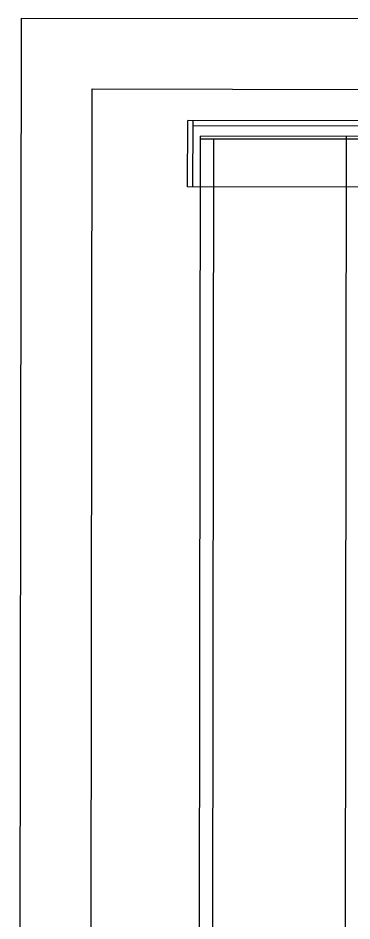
# Model space of a CAD drawing. Header units: millimetres. Extents: x 9 to 403, y 12 to 283.
# Drawn here: x 68.124 to 68.501, y 242.959 to 243.98 of the extents above; entities that cross this region are included whole.
import ezdxf

# ---------------------------------------------------------------- set-up
doc = ezdxf.new("R2010")
doc.units = ezdxf.units.MM
doc.layers.add('SITE_20200109$0$22', color=40, linetype='Continuous')

# ---------------------------------------------------------------- blocks, each defined once
blk = doc.blocks.new('SITE_20200109$0$A$C3D8971C')
at = {"color": 9, "linetype": 'Continuous', "ltscale": 0.2}
for p, q in [((1982.5, 104.5), (2057.5, 104.5)), ((1995, 98.5), (2045, 98.5))]:
    blk.add_line(p, q, dxfattribs=at)
at = {"color": 9, "linetype": 'Continuous'}
for p, q in [((1982.5, -164), (1982.5, 104.5)), ((2057.5, -164), (2057.5, 104.5)), ((1982.5, 98.5), (2057.5, 98.5)), ((2051.5, -164), (2051.5, 98.5)), ((2037, -75), (2040, -75))]:
    blk.add_line(p, q, dxfattribs=at)
at = {"color": 9, "linetype": 'ByBlock'}
for p, q in [((-250, 90), (2040, 90)), ((2037, 90), (2037, -90)), ((2040, -90), (2040, 90)), ((-247, 75), (2037, 75)), ((-247, -75), (2037, -75))]:
    blk.add_line(p, q, dxfattribs=at)
blk = doc.blocks.new('AUDIT_I_200528142514-0')
at = {"layer": 'SITE_20200109$0$22', "color": 8, "rotation": 89.92133469272197}
blk.add_blockref('SITE_20200109$0$A$C3D8971C', (248392.6, 243549.6), dxfattribs=at)

msp = doc.modelspace()

# ---------------------------------------------------------------- linework, layer by layer
at = {"color": 8}
for p, q in [((68.1245, 241.1795), (68.1283, 243.9795)), ((68.1283, 243.9795), (69.7283, 243.9773)), ((68.2046, 241.2594), (68.2082, 243.8994)), ((68.2082, 243.8994), (69.6482, 243.8975))]:
    msp.add_line(p, q, dxfattribs=at)

# ---------------------------------------------------------------- block references
at = {"linetype": 'Continuous', "xscale": 0.001000002026557922, "yscale": 0.001000002026557922, "zscale": 0.001000002026557922}
msp.add_blockref('AUDIT_I_200528142514-0', (-179.9754, -1.7441), dxfattribs=at)

doc.saveas('drawing.dxf')
